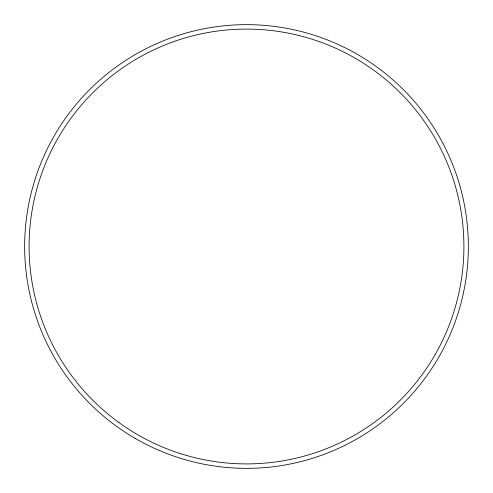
<?xml version="1.0" encoding="UTF-8"?>
<svg xmlns="http://www.w3.org/2000/svg" width="493" height="493" viewBox="0 0 493 493"><rect width="100%" height="100%" fill="white"/><g stroke="black" fill="none" stroke-linecap="round" stroke-linejoin="round"><path stroke-width="0.74" d="M118.714 422.384A217.407 217.407 0 0 0 462.717 269.227A217.407 217.407 0 0 0 158.074 47.889A217.407 217.407 0 0 0 118.714 422.384M135.575 438.628A221.85 221.85 0 0 0 468.35 246.5A221.85 221.85 0 0 0 135.575 54.372A221.85 221.85 0 0 0 135.575 438.628"/></g></svg>
